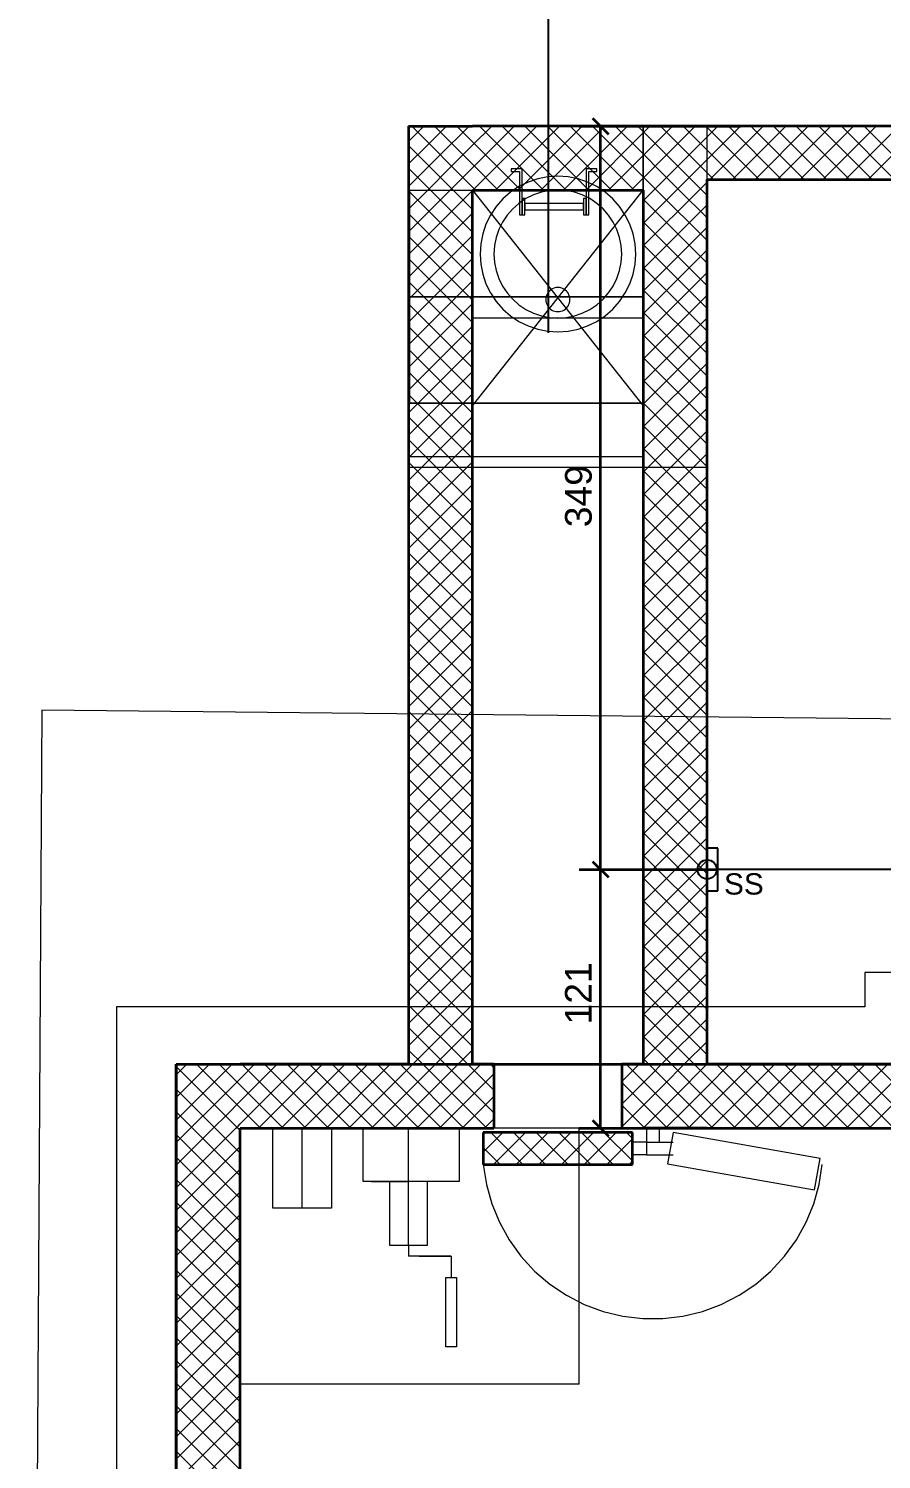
# Model space of a CAD drawing. Extents: x 885 to 2021, y 330 to 1122.
# Drawn here: x 1021.9 to 1101.9, y 712.5 to 846.7 of the extents above; entities that cross this region are included whole.
import ezdxf
from ezdxf.lldxf.tags import DXFTag

# ---------------------------------------------------------------- set-up
doc = ezdxf.new("R2010")
doc.units = 0
doc.layers.get('0').update_dxf_attribs({"lineweight": 25})
for name, color, linetype, lineweight in [('000 Kataster Abbruch', 7, 'Continuous', 25), ('005 Türen_Tore Neu', 7, 'Continuous', 25), ('010 Aussenwände Bauteilschraffuren Neu', 7, 'Continuous', 25), ('010 Aussenwände Neu', 7, 'Continuous', 25), ('010 Fenster Neu', 7, 'Continuous', 25), ('015 Innenwände Bauteilschraffuren Neu', 7, 'Continuous', 25), ('015 Innenwände Neu', 7, 'Continuous', 25), ('027 Oberhalb Neu', 7, 'Continuous', 25), ('080 Raum Innen Kontur Neu', 7, 'Continuous', 25), ('200 Schnittlinien', 7, 'Continuous', 25), ('255 Plangrafiken Neu', 7, 'Continuous', 25)]:
    doc.layers.add(name, color=color, linetype=linetype, lineweight=lineweight)
for name, color, linetype, lineweight, true_color in [('S_Regenwasser_Einlage@DELETE-EINSTRICH', 7, 'fein_strichliert', 25, 0x0066cc), ('S_Schmutzwasser_Einlage', 7, 'fein_strichliert', 25, 0xcc6600), ('S_T_Mass_Einlage', 7, 'Continuous', 35, 0x0080ff), ('S_Text_Einlage', 7, 'Continuous', 25, 0x99ff99)]:
    doc.layers.add(name, color=color, linetype=linetype, lineweight=lineweight, true_color=true_color)
doc.styles.get("Standard").update_dxf_attribs({"font": 'arial.ttf'})
tags = doc.linetypes.add('fein_strichliert', pattern=[4, 1, -2, 1]).pattern_tags.tags
tags[8:9] = [DXFTag(74, 4), DXFTag(75, 0), DXFTag(340, '0'), DXFTag(46, 0.0), DXFTag(50, 0.0), DXFTag(44, 0.0), DXFTag(45, 0.0)]
tags[6:7] = [DXFTag(74, 4), DXFTag(75, 0), DXFTag(340, '0'), DXFTag(46, 0.0), DXFTag(50, 0.0), DXFTag(44, 0.0), DXFTag(45, 0.0)]
tags[4:5] = [DXFTag(74, 4), DXFTag(75, 0), DXFTag(340, '0'), DXFTag(46, 0.0), DXFTag(50, 0.0), DXFTag(44, 0.0), DXFTag(45, 0.0)]
tags = doc.linetypes.add('Strich 1_0.5mm', pattern=[0.0055, 0.005, -0.0005]).pattern_tags.tags
tags[6:7] = [DXFTag(74, 4), DXFTag(75, 0), DXFTag(340, '0'), DXFTag(46, 1.0), DXFTag(50, 0.0), DXFTag(44, 0.0), DXFTag(45, 0.0)]
tags[4:5] = [DXFTag(74, 4), DXFTag(75, 0), DXFTag(340, '0'), DXFTag(46, 1.0), DXFTag(50, 0.0), DXFTag(44, 0.0), DXFTag(45, 0.0)]
tags = doc.linetypes.add('Strich 1_1mm', pattern=[0.002, 0.001, -0.001]).pattern_tags.tags
tags[6:7] = [DXFTag(74, 4), DXFTag(75, 0), DXFTag(340, '0'), DXFTag(46, 1.0), DXFTag(50, 0.0), DXFTag(44, 0.0), DXFTag(45, 0.0)]
tags[4:5] = [DXFTag(74, 4), DXFTag(75, 0), DXFTag(340, '0'), DXFTag(46, 1.0), DXFTag(50, 0.0), DXFTag(44, 0.0), DXFTag(45, 0.0)]
tags = doc.linetypes.add('Strich 2_1mm', pattern=[0.003, 0.002, -0.001]).pattern_tags.tags
tags[6:7] = [DXFTag(74, 4), DXFTag(75, 0), DXFTag(340, '0'), DXFTag(46, 1.0), DXFTag(50, 0.0), DXFTag(44, 0.0), DXFTag(45, 0.0)]
tags[4:5] = [DXFTag(74, 4), DXFTag(75, 0), DXFTag(340, '0'), DXFTag(46, 1.0), DXFTag(50, 0.0), DXFTag(44, 0.0), DXFTag(45, 0.0)]
tags = doc.linetypes.add('Strichpunkt 3_1_1mm Achsen', pattern=[0.005, 0.003, -0.001, 0, -0.001]).pattern_tags.tags
tags[10:11] = [DXFTag(74, 4), DXFTag(75, 0), DXFTag(340, '0'), DXFTag(46, 1.0), DXFTag(50, 0.0), DXFTag(44, 0.0), DXFTag(45, 0.0)]
tags[8:9] = [DXFTag(74, 4), DXFTag(75, 0), DXFTag(340, '0'), DXFTag(46, 1.0), DXFTag(50, 0.0), DXFTag(44, 0.0), DXFTag(45, 0.0)]
tags[6:7] = [DXFTag(74, 4), DXFTag(75, 0), DXFTag(340, '0'), DXFTag(46, 1.0), DXFTag(50, 0.0), DXFTag(44, 0.0), DXFTag(45, 0.0)]
tags[4:5] = [DXFTag(74, 4), DXFTag(75, 0), DXFTag(340, '0'), DXFTag(46, 1.0), DXFTag(50, 0.0), DXFTag(44, 0.0), DXFTag(45, 0.0)]
tags = doc.linetypes.add('Strichpunkt 6_2_2mm Schnitt', pattern=[0.5, 0.3, -0.1, 0, -0.1]).pattern_tags.tags
tags[10:11] = [DXFTag(74, 4), DXFTag(75, 0), DXFTag(340, '0'), DXFTag(46, 1.0), DXFTag(50, 0.0), DXFTag(44, 0.0), DXFTag(45, 0.0)]
tags[8:9] = [DXFTag(74, 4), DXFTag(75, 0), DXFTag(340, '0'), DXFTag(46, 1.0), DXFTag(50, 0.0), DXFTag(44, 0.0), DXFTag(45, 0.0)]
tags[6:7] = [DXFTag(74, 4), DXFTag(75, 0), DXFTag(340, '0'), DXFTag(46, 1.0), DXFTag(50, 0.0), DXFTag(44, 0.0), DXFTag(45, 0.0)]
tags[4:5] = [DXFTag(74, 4), DXFTag(75, 0), DXFTag(340, '0'), DXFTag(46, 1.0), DXFTag(50, 0.0), DXFTag(44, 0.0), DXFTag(45, 0.0)]
tags = doc.linetypes.add('Unsichtbare Linie', pattern='A,0,[1,5773_032 -1.UG1.shx,S=10,R=0,X=0,Y=0],-10,0', length=10).pattern_tags.tags
tags[14:15] = [DXFTag(74, 4), DXFTag(75, 0), DXFTag(340, '0'), DXFTag(46, 1.0), DXFTag(50, 0.0), DXFTag(44, 0.0), DXFTag(45, 0.0)]
tags[12:13] = [DXFTag(74, 4), DXFTag(75, 0), DXFTag(340, '0'), DXFTag(46, 1.0), DXFTag(50, 0.0), DXFTag(44, 0.0), DXFTag(45, 0.0)]

# ---------------------------------------------------------------- blocks, each defined once
blk = doc.blocks.new('Referenz-A0T8DINEAL', base_point=(896.59, 372.19))
at = {"layer": '000 Kataster Abbruch', "color": 0, "linetype": 'Strich 2_1mm', "lineweight": 13, "ltscale": 0.002197}
for p, q in [((1023.16, 782.83), (1021.93, 566.61)), ((1119.41, 781.81), (1023.16, 782.83))]:
    blk.add_line(p, q, dxfattribs=at)
at = {"layer": '005 Türen_Tore Neu', "color": 0, "linetype": 'Strich 2_1mm', "lineweight": 13, "ltscale": 0.0169}
for p, q in [((1041.78, 719.6), (1041.78, 743.6)), ((1073.58, 719.6), (1073.58, 743.6)), ((1073.58, 719.6), (1041.78, 719.6))]:
    blk.add_line(p, q, dxfattribs=at)
at = {"layer": '005 Türen_Tore Neu', "color": 0, "linetype": 'Strichpunkt 3_1_1mm Achsen', "lineweight": 13, "ltscale": 0.0169}
for p, q in [((1044.83, 736.1), (1044.83, 743.6)), ((1050.33, 743.6), (1050.33, 736.1)), ((1053.31, 738.6), (1053.31, 743.6)), ((1062.31, 743.6), (1062.31, 738.6)), ((1062.31, 738.6), (1053.31, 738.6)), ((1054.08, 738.6), (1057.58, 738.6)), ((1055.83, 732.6), (1055.83, 738.6)), ((1059.33, 738.6), (1059.33, 732.6)), ((1050.33, 736.1), (1044.83, 736.1)), ((1059.33, 732.6), (1055.83, 732.6)), ((1057.58, 732.6), (1057.58, 731.6)), ((1061.58, 731.6), (1057.58, 731.6)), ((1058.56, 731.6), (1061.58, 731.6)), ((1061.58, 731.6), (1061.58, 729.6)), ((1061.08, 729.6), (1062.08, 729.6)), ((1061.08, 723.1), (1061.08, 729.6)), ((1062.08, 729.6), (1062.08, 723.1)), ((1062.08, 723.1), (1061.08, 723.1))]:
    blk.add_line(p, q, dxfattribs=at)
at = {"layer": '005 Türen_Tore Neu', "color": 0, "lineweight": 13}
for p, q in [((1047.58, 736.1), (1047.58, 743.6)), ((1057.58, 732.6), (1057.58, 743.6)), ((1079.88, 743.6), (1079.88, 741.1)), ((1081.08, 743.6), (1081.08, 742.3)), ((1079.88, 742.3), (1082.38, 742.3)), ((1082.38, 743.2), (1081.86, 740.25)), ((1096.17, 740.77), (1082.38, 743.2)), ((1079.88, 741.1), (1082.38, 741.1)), ((1081.86, 740.25), (1095.64, 737.82)), ((1095.64, 737.82), (1096.17, 740.77))]:
    blk.add_line(p, q, dxfattribs=at)
at = {"layer": '005 Türen_Tore Neu', "color": 0, "linetype": 'Strich 1_0.5mm', "lineweight": 13, "ltscale": 0.0169}
for p, q in [((1078.58, 743.2), (1064.58, 743.2)), ((1064.58, 743.2), (1064.58, 740.2)), ((1078.58, 740.2), (1078.58, 743.2)), ((1079.88, 742.3), (1078.58, 742.3)), ((1079.88, 741.1), (1078.58, 741.1)), ((1064.58, 740.2), (1078.58, 740.2))]:
    blk.add_line(p, q, dxfattribs=at)
at = {"layer": '005 Türen_Tore Neu', "color": 0, "linetype": 'Strich 1_0.5mm', "lineweight": 13, "ltscale": 0.002197}
for p, q in [((1064.58, 740.2), (1064.87, 738.34)), ((1096.09, 738.34), (1096.38, 740.2)), ((1064.87, 738.34), (1065.37, 736.52)), ((1095.59, 736.52), (1096.09, 738.34)), ((1065.37, 736.52), (1066.09, 734.78)), ((1094.87, 734.78), (1095.59, 736.52)), ((1066.09, 734.78), (1067, 733.13)), ((1093.95, 733.13), (1094.87, 734.78)), ((1067, 733.13), (1068.11, 731.6)), ((1092.85, 731.6), (1093.95, 733.13)), ((1068.11, 731.6), (1069.38, 730.21)), ((1091.57, 730.21), (1092.85, 731.6)), ((1069.38, 730.21), (1070.82, 728.99)), ((1090.14, 728.99), (1091.57, 730.21)), ((1070.82, 728.99), (1072.38, 727.94)), ((1088.57, 727.94), (1090.14, 728.99)), ((1072.38, 727.94), (1074.06, 727.08)), ((1086.9, 727.08), (1088.57, 727.94)), ((1074.06, 727.08), (1075.83, 726.42)), ((1075.83, 726.42), (1077.66, 725.98)), ((1083.29, 725.98), (1085.13, 726.42)), ((1085.13, 726.42), (1086.9, 727.08)), ((1077.66, 725.98), (1079.54, 725.76)), ((1079.54, 725.76), (1081.42, 725.76)), ((1081.42, 725.76), (1083.29, 725.98))]:
    blk.add_line(p, q, dxfattribs=at)
at = {"layer": '010 Aussenwände Bauteilschraffuren Neu', "color": 0, "linetype": 'Continuous', "lineweight": 0, "ltscale": 0.0169}
for p, q in [((1063.58, 831.89), (1057.87, 837.6)), ((1058.29, 836.89), (1059.01, 837.6)), ((1059.35, 835.83), (1061.13, 837.6)), ((1063.58, 834.02), (1059.99, 837.6)), ((1060.41, 834.77), (1063.25, 837.6)), ((1063.58, 836.14), (1062.11, 837.6)), ((1063.58, 835.81), (1065.37, 837.6)), ((1063.58, 833.69), (1067.49, 837.6)), ((1063.61, 831.6), (1069.61, 837.6)), ((1070.23, 831.6), (1064.23, 837.6)), ((1065.73, 831.6), (1071.73, 837.6)), ((1072.36, 831.6), (1066.36, 837.6)), ((1067.86, 831.6), (1073.86, 837.6)), ((1074.48, 831.6), (1068.48, 837.6)), ((1069.98, 831.6), (1075.98, 837.6)), ((1076.6, 831.6), (1070.6, 837.6)), ((1072.1, 831.6), (1078.1, 837.6)), ((1078.72, 831.6), (1072.72, 837.6)), ((1079.58, 832.86), (1074.84, 837.6)), ((1079.58, 834.99), (1076.96, 837.6)), ((1079.58, 837.11), (1079.08, 837.6)), ((1079.58, 836.96), (1080.22, 837.6)), ((1079.58, 834.84), (1082.34, 837.6)), ((1079.58, 832.72), (1084.46, 837.6)), ((1083.39, 835.42), (1081.2, 837.6)), ((1084.45, 836.48), (1083.33, 837.6)), ((1085.51, 837.54), (1085.45, 837.6)), ((1085.58, 837.47), (1085.51, 837.54)), ((1085.58, 836.6), (1086.58, 837.6)), ((1085.58, 834.48), (1088.7, 837.6)), ((1090.45, 832.6), (1085.58, 837.47)), ((1085.83, 832.6), (1090.83, 837.6)), ((1092.57, 832.6), (1087.57, 837.6)), ((1087.95, 832.6), (1092.95, 837.6)), ((1094.69, 832.6), (1089.69, 837.6)), ((1090.07, 832.6), (1095.07, 837.6)), ((1096.81, 832.6), (1091.81, 837.6)), ((1092.19, 832.6), (1097.19, 837.6)), ((1098.93, 832.6), (1093.93, 837.6)), ((1094.31, 832.6), (1099.31, 837.6)), ((1101.05, 832.6), (1096.05, 837.6)), ((1096.43, 832.6), (1101.43, 837.6)), ((1103.17, 832.6), (1098.17, 837.6)), ((1098.55, 832.6), (1103.55, 837.6)), ((1105.3, 832.6), (1100.3, 837.6)), ((1100.68, 832.6), (1105.68, 837.6)), ((1057.58, 836.17), (1058.29, 836.89)), ((1068.11, 831.6), (1063.58, 836.14)), ((1074.22, 831.6), (1079.58, 836.96)), ((1082.33, 834.36), (1079.58, 837.11)), ((1080.58, 831.6), (1085.58, 836.6)), ((1085.58, 835.35), (1084.45, 836.48)), ((1057.58, 834.05), (1059.35, 835.83)), ((1061.75, 831.6), (1057.58, 835.77)), ((1061.47, 833.71), (1063.58, 835.81)), ((1076.34, 831.6), (1079.58, 834.84)), ((1081.27, 833.29), (1079.58, 834.99)), ((1085.58, 833.23), (1083.39, 835.42)), ((1088.33, 832.6), (1085.58, 835.35)), ((1057.58, 831.93), (1060.41, 834.77)), ((1059.63, 831.6), (1057.58, 833.65)), ((1059.37, 831.6), (1061.47, 833.71)), ((1062.53, 832.65), (1063.58, 833.69)), ((1065.99, 831.6), (1063.58, 834.02)), ((1085.08, 831.6), (1082.33, 834.36)), ((1082.7, 831.6), (1085.58, 834.48)), ((1061.49, 831.6), (1062.53, 832.65)), ((1078.46, 831.6), (1079.58, 832.72)), ((1080.21, 832.23), (1079.58, 832.86)), ((1080.84, 831.6), (1080.21, 832.23)), ((1082.96, 831.6), (1081.27, 833.29)), ((1084.83, 831.6), (1085.58, 832.36)), ((1086.2, 832.6), (1085.58, 833.23)), ((1057.58, 829.81), (1059.37, 831.6)), ((1057.58, 827.69), (1061.49, 831.6)), ((1057.58, 825.57), (1063.58, 831.57)), ((1063.58, 825.53), (1057.58, 831.53)), ((1063.58, 827.65), (1059.63, 831.6)), ((1063.58, 829.77), (1061.75, 831.6)), ((1063.87, 831.6), (1063.58, 831.89)), ((1079.58, 830.6), (1080.58, 831.6)), ((1079.58, 828.48), (1082.7, 831.6)), ((1079.58, 826.36), (1084.83, 831.6)), ((1085.58, 826.86), (1080.84, 831.6)), ((1085.58, 828.99), (1082.96, 831.6)), ((1085.58, 831.11), (1085.08, 831.6)), ((1057.58, 823.45), (1063.58, 829.45)), ((1085.58, 824.74), (1079.58, 830.74)), ((1079.58, 824.23), (1085.58, 830.23)), ((1063.58, 823.41), (1057.58, 829.41)), ((1085.58, 822.62), (1079.58, 828.62)), ((1079.58, 822.11), (1085.58, 828.11)), ((1057.58, 821.33), (1063.58, 827.33)), ((1063.58, 821.29), (1057.58, 827.29)), ((1085.58, 820.5), (1079.58, 826.5)), ((1079.58, 819.99), (1085.58, 825.99)), ((1057.58, 819.2), (1063.58, 825.2)), ((1063.58, 819.17), (1057.58, 825.17)), ((1085.58, 818.38), (1079.58, 824.38)), ((1057.58, 817.08), (1063.58, 823.08)), ((1063.58, 817.04), (1057.58, 823.04)), ((1079.58, 817.87), (1085.58, 823.87)), ((1085.58, 816.26), (1079.58, 822.26)), ((1079.58, 815.75), (1085.58, 821.75)), ((1057.58, 814.96), (1063.58, 820.96)), ((1063.58, 814.92), (1057.58, 820.92)), ((1085.58, 814.14), (1079.58, 820.14)), ((1057.58, 812.84), (1063.58, 818.84)), ((1063.58, 812.8), (1057.58, 818.8)), ((1079.58, 813.63), (1085.58, 819.63)), ((1085.58, 812.02), (1079.58, 818.02)), ((1079.58, 811.51), (1085.58, 817.51)), ((1057.58, 810.72), (1063.58, 816.72)), ((1063.58, 810.68), (1057.58, 816.68)), ((1085.58, 809.89), (1079.58, 815.89)), ((1079.58, 809.38), (1085.58, 815.38)), ((1057.58, 808.6), (1063.58, 814.6)), ((1063.58, 808.56), (1057.58, 814.56)), ((1085.58, 807.77), (1079.58, 813.77)), ((1057.58, 806.48), (1063.58, 812.48)), ((1063.58, 806.44), (1057.58, 812.44)), ((1079.58, 807.26), (1085.58, 813.26)), ((1085.58, 805.65), (1079.58, 811.65)), ((1079.58, 805.14), (1085.58, 811.14)), ((1057.58, 804.36), (1063.58, 810.36)), ((1063.58, 804.32), (1057.58, 810.32)), ((1085.58, 803.53), (1079.58, 809.53)), ((1057.58, 802.23), (1063.58, 808.23)), ((1063.58, 802.2), (1057.58, 808.2)), ((1079.58, 803.02), (1085.58, 809.02)), ((1085.58, 801.41), (1079.58, 807.41)), ((1079.58, 800.9), (1085.58, 806.9)), ((1057.58, 800.11), (1063.58, 806.11)), ((1063.58, 800.07), (1057.58, 806.07)), ((1085.58, 799.29), (1079.58, 805.29)), ((1057.58, 797.99), (1063.58, 803.99)), ((1063.58, 797.95), (1057.58, 803.95)), ((1079.58, 798.78), (1085.58, 804.78)), ((1085.58, 797.17), (1079.58, 803.17)), ((1079.58, 796.66), (1085.58, 802.66)), ((1057.58, 795.87), (1063.58, 801.87)), ((1063.58, 795.83), (1057.58, 801.83)), ((1085.58, 795.04), (1079.58, 801.04)), ((1079.58, 794.54), (1085.58, 800.54)), ((1057.58, 793.75), (1063.58, 799.75)), ((1063.58, 793.71), (1057.58, 799.71)), ((1085.58, 792.92), (1079.58, 798.92)), ((1057.58, 791.63), (1063.58, 797.63)), ((1063.58, 791.59), (1057.58, 797.59)), ((1079.58, 792.41), (1085.58, 798.41)), ((1085.58, 790.8), (1079.58, 796.8)), ((1079.58, 790.29), (1085.58, 796.29)), ((1057.58, 789.51), (1063.58, 795.51)), ((1063.58, 789.47), (1057.58, 795.47)), ((1085.58, 788.68), (1079.58, 794.68)), ((1057.58, 787.38), (1063.58, 793.38)), ((1063.58, 787.35), (1057.58, 793.35)), ((1079.58, 788.17), (1085.58, 794.17)), ((1085.58, 786.56), (1079.58, 792.56)), ((1079.58, 786.05), (1085.58, 792.05)), ((1057.58, 785.26), (1063.58, 791.26)), ((1063.58, 785.23), (1057.58, 791.23)), ((1085.58, 784.44), (1079.58, 790.44)), ((1079.58, 783.93), (1085.58, 789.93)), ((1057.58, 783.14), (1063.58, 789.14)), ((1063.58, 783.1), (1057.58, 789.1)), ((1085.58, 782.32), (1079.58, 788.32)), ((1057.58, 781.02), (1063.58, 787.02)), ((1063.58, 780.98), (1057.58, 786.98)), ((1079.58, 781.81), (1085.58, 787.81)), ((1085.58, 780.2), (1079.58, 786.2)), ((1079.58, 779.69), (1085.58, 785.69)), ((1057.58, 778.9), (1063.58, 784.9)), ((1063.58, 778.86), (1057.58, 784.86)), ((1085.58, 778.07), (1079.58, 784.07)), ((1057.58, 776.78), (1063.58, 782.78)), ((1063.58, 776.74), (1057.58, 782.74)), ((1079.58, 777.56), (1085.58, 783.56)), ((1085.58, 775.95), (1079.58, 781.95)), ((1079.58, 775.44), (1085.58, 781.44)), ((1057.58, 774.66), (1063.58, 780.66)), ((1063.58, 774.62), (1057.58, 780.62)), ((1085.58, 773.83), (1079.58, 779.83)), ((1057.58, 772.54), (1063.58, 778.54)), ((1063.58, 772.5), (1057.58, 778.5)), ((1079.58, 773.32), (1085.58, 779.32)), ((1085.58, 771.71), (1079.58, 777.71)), ((1079.58, 771.2), (1085.58, 777.2)), ((1057.58, 770.41), (1063.58, 776.41)), ((1063.58, 770.38), (1057.58, 776.38)), ((1085.58, 769.59), (1079.58, 775.59)), ((1079.58, 769.08), (1085.58, 775.08)), ((1057.58, 768.29), (1063.58, 774.29)), ((1063.58, 768.25), (1057.58, 774.25)), ((1085.58, 767.47), (1079.58, 773.47)), ((1057.58, 766.17), (1063.58, 772.17)), ((1063.58, 766.13), (1057.58, 772.13)), ((1079.58, 766.96), (1085.58, 772.96)), ((1085.58, 765.35), (1079.58, 771.35)), ((1079.58, 764.84), (1085.58, 770.84)), ((1057.58, 764.05), (1063.58, 770.05)), ((1063.58, 764.01), (1057.58, 770.01)), ((1085.58, 763.23), (1079.58, 769.23)), ((1057.58, 761.93), (1063.58, 767.93)), ((1063.58, 761.89), (1057.58, 767.89)), ((1079.58, 762.72), (1085.58, 768.72)), ((1085.58, 761.1), (1079.58, 767.1)), ((1079.58, 760.59), (1085.58, 766.59)), ((1057.58, 759.81), (1063.58, 765.81)), ((1063.58, 759.77), (1057.58, 765.77)), ((1057.58, 757.69), (1063.58, 763.69)), ((1085.58, 758.98), (1079.58, 764.98)), ((1079.58, 758.47), (1085.58, 764.47)), ((1063.58, 757.65), (1057.58, 763.65)), ((1085.58, 756.86), (1079.58, 762.86)), ((1079.58, 756.35), (1085.58, 762.35)), ((1057.58, 755.56), (1063.58, 761.56)), ((1063.58, 755.53), (1057.58, 761.53)), ((1085.58, 754.74), (1079.58, 760.74)), ((1079.58, 754.23), (1085.58, 760.23)), ((1057.58, 753.44), (1063.58, 759.44)), ((1063.58, 753.41), (1057.58, 759.41)), ((1085.58, 752.62), (1079.58, 758.62)), ((1057.58, 751.32), (1063.58, 757.32)), ((1063.58, 751.28), (1057.58, 757.28)), ((1079.58, 752.11), (1085.58, 758.11)), ((1085.58, 750.5), (1079.58, 756.5)), ((1079.58, 749.99), (1085.58, 755.99)), ((1063.14, 749.6), (1057.58, 755.16)), ((1057.98, 749.6), (1063.58, 755.2)), ((1084.35, 749.6), (1079.58, 754.38)), ((1061.02, 749.6), (1057.58, 753.04)), ((1060.1, 749.6), (1063.58, 753.08)), ((1081.31, 749.6), (1085.58, 753.87)), ((1082.23, 749.6), (1079.58, 752.25)), ((1083.44, 749.6), (1085.58, 751.74)), ((1058.9, 749.6), (1057.58, 750.92)), ((1062.22, 749.6), (1063.58, 750.96)), ((1041.56, 743.6), (1035.78, 749.39)), ((1035.78, 748.61), (1036.27, 749.11)), ((1036.27, 749.11), (1036.77, 749.6)), ((1037.33, 748.05), (1038.89, 749.6)), ((1041.78, 745.51), (1037.68, 749.6)), ((1038.39, 746.99), (1041.01, 749.6)), ((1041.78, 747.63), (1039.8, 749.6)), ((1041.78, 748.25), (1043.13, 749.6)), ((1041.78, 746.13), (1045.25, 749.6)), ((1041.78, 744.01), (1047.37, 749.6)), ((1047.93, 743.6), (1041.93, 749.6)), ((1043.5, 743.6), (1049.5, 749.6)), ((1050.05, 743.6), (1044.05, 749.6)), ((1045.62, 743.6), (1051.62, 749.6)), ((1052.17, 743.6), (1046.17, 749.6)), ((1047.74, 743.6), (1053.74, 749.6)), ((1054.29, 743.6), (1048.29, 749.6)), ((1049.86, 743.6), (1055.86, 749.6)), ((1056.41, 743.6), (1050.41, 749.6)), ((1051.98, 743.6), (1057.98, 749.6)), ((1058.53, 743.6), (1052.53, 749.6)), ((1054.1, 743.6), (1060.1, 749.6)), ((1060.65, 743.6), (1054.65, 749.6)), ((1056.22, 743.6), (1062.22, 749.6)), ((1062.77, 743.6), (1056.77, 749.6)), ((1058.34, 743.6), (1064.34, 749.6)), ((1064.9, 743.6), (1058.9, 749.6)), ((1065.58, 745.04), (1061.02, 749.6)), ((1065.58, 747.16), (1063.14, 749.6)), ((1065.58, 749.28), (1065.26, 749.6)), ((1077.58, 747.99), (1079.19, 749.6)), ((1079.58, 748.01), (1077.99, 749.6)), ((1080.11, 749.6), (1079.58, 750.13)), ((1085.58, 744.13), (1080.11, 749.6)), ((1080.45, 748.73), (1081.31, 749.6)), ((1081.51, 747.67), (1083.44, 749.6)), ((1085.58, 746.25), (1082.23, 749.6)), ((1082.57, 746.61), (1085.56, 749.6)), ((1085.58, 748.38), (1084.35, 749.6)), ((1085.56, 749.6), (1085.58, 749.62)), ((1035.78, 746.49), (1037.33, 748.05)), ((1039.45, 745.93), (1041.78, 748.25)), ((1045.8, 743.6), (1041.78, 747.63)), ((1060.47, 743.6), (1065.58, 748.72)), ((1079.58, 745.89), (1077.58, 747.89)), ((1077.58, 745.87), (1079.58, 747.87)), ((1079.58, 747.87), (1080.45, 748.73)), ((1083.99, 743.6), (1079.58, 748.01)), ((1079.58, 745.74), (1081.51, 747.67)), ((1039.44, 743.6), (1035.78, 747.26)), ((1035.78, 744.37), (1038.39, 746.99)), ((1062.59, 743.6), (1065.58, 746.59)), ((1079.58, 743.62), (1082.57, 746.61)), ((1083.63, 745.55), (1085.58, 747.5)), ((1037.32, 743.6), (1035.78, 745.14)), ((1037.13, 743.6), (1039.45, 745.93)), ((1039.25, 743.6), (1040.52, 744.87)), ((1040.52, 744.87), (1041.78, 746.13)), ((1043.68, 743.6), (1041.78, 745.51)), ((1079.58, 743.77), (1077.58, 745.77)), ((1077.58, 743.74), (1079.58, 745.74)), ((1081.87, 743.6), (1079.58, 745.89)), ((1081.68, 743.6), (1083.63, 745.55)), ((1084.69, 744.49), (1085.58, 745.38)), ((1035.78, 742.25), (1037.13, 743.6)), ((1035.78, 740.13), (1039.25, 743.6)), ((1035.78, 738.01), (1041.37, 743.6)), ((1041.78, 739.14), (1037.32, 743.6)), ((1041.78, 741.26), (1039.44, 743.6)), ((1041.37, 743.6), (1041.58, 743.81)), ((1041.78, 743.39), (1041.56, 743.6)), ((1041.58, 743.81), (1041.78, 744.01)), ((1064.71, 743.6), (1065.58, 744.47)), ((1077.62, 743.6), (1077.58, 743.65)), ((1079.56, 743.6), (1079.58, 743.62)), ((1079.74, 743.6), (1079.58, 743.77)), ((1083.8, 743.6), (1084.69, 744.49)), ((1041.78, 737.02), (1035.78, 743.02)), ((1064.58, 741.35), (1066.43, 743.2)), ((1068.3, 740.2), (1065.3, 743.2)), ((1065.55, 740.2), (1068.55, 743.2)), ((1070.42, 740.2), (1067.42, 743.2)), ((1067.67, 740.2), (1070.67, 743.2)), ((1072.54, 740.2), (1069.54, 743.2)), ((1069.79, 740.2), (1072.79, 743.2)), ((1074.66, 740.2), (1071.66, 743.2)), ((1071.91, 740.2), (1074.91, 743.2)), ((1076.78, 740.2), (1073.78, 743.2)), ((1074.04, 740.2), (1077.04, 743.2)), ((1078.58, 740.53), (1075.9, 743.2)), ((1076.16, 740.2), (1078.58, 742.62)), ((1078.58, 742.65), (1078.02, 743.2)), ((1035.78, 735.89), (1041.78, 741.89)), ((1041.78, 734.9), (1035.78, 740.9)), ((1066.17, 740.2), (1064.58, 741.8)), ((1035.78, 733.76), (1041.78, 739.76)), ((1078.28, 740.2), (1078.58, 740.5)), ((1041.78, 732.78), (1035.78, 738.78)), ((1035.78, 731.64), (1041.78, 737.64)), ((1041.78, 730.66), (1035.78, 736.66)), ((1035.78, 729.52), (1041.78, 735.52)), ((1041.78, 728.54), (1035.78, 734.54)), ((1035.78, 727.4), (1041.78, 733.4)), ((1041.78, 726.41), (1035.78, 732.41)), ((1035.78, 725.28), (1041.78, 731.28)), ((1041.78, 724.29), (1035.78, 730.29)), ((1035.78, 723.16), (1041.78, 729.16)), ((1041.78, 722.17), (1035.78, 728.17)), ((1035.78, 721.04), (1041.78, 727.04)), ((1041.78, 720.05), (1035.78, 726.05)), ((1035.78, 718.92), (1041.78, 724.92)), ((1041.78, 717.93), (1035.78, 723.93)), ((1035.78, 716.79), (1041.78, 722.79)), ((1041.78, 715.81), (1035.78, 721.81)), ((1035.78, 714.67), (1041.78, 720.67)), ((1041.78, 713.69), (1035.78, 719.69)), ((1035.78, 712.55), (1041.78, 718.55)), ((1041.78, 711.57), (1035.78, 717.57)), ((1035.78, 710.43), (1041.78, 716.43)), ((1041.78, 709.44), (1035.78, 715.44)), ((1035.78, 708.31), (1041.78, 714.31)), ((1041.78, 707.32), (1035.78, 713.32))]:
    blk.add_line(p, q, dxfattribs=at)
at = {"layer": '010 Aussenwände Neu', "color": 0, "lineweight": 35}
for p, q in [((1057.58, 837.6), (1063.58, 837.6)), ((1057.58, 837.6), (1057.58, 749.6)), ((1079.58, 837.6), (1063.58, 837.6)), ((1085.58, 837.6), (1079.58, 837.6)), ((1527.88, 837.6), (1085.58, 837.6)), ((1085.58, 832.6), (1203.78, 832.6)), ((1085.58, 749.6), (1085.58, 832.6)), ((1063.58, 749.6), (1063.58, 831.6)), ((1063.58, 831.6), (1079.58, 831.6)), ((1079.58, 831.6), (1079.58, 749.6)), ((1035.78, 749.6), (1041.78, 749.6)), ((1035.78, 749.6), (1035.78, 476.6)), ((1057.58, 749.6), (1041.78, 749.6)), ((1065.58, 749.6), (1063.58, 749.6)), ((1065.58, 749.6), (1065.58, 743.6)), ((1077.58, 749.6), (1077.58, 743.6)), ((1079.58, 749.6), (1077.58, 749.6)), ((1041.78, 580.6), (1041.78, 743.6)), ((1041.78, 743.6), (1065.58, 743.6)), ((1077.58, 743.6), (1079.58, 743.6)), ((1085.58, 743.6), (1079.58, 743.6)), ((1064.58, 743.2), (1064.58, 740.2)), ((1078.58, 743.2), (1064.58, 743.2)), ((1078.58, 740.2), (1078.58, 743.2)), ((1064.58, 740.2), (1078.58, 740.2))]:
    blk.add_line(p, q, dxfattribs=at)
at = {"layer": '010 Aussenwände Neu', "color": 0, "linetype": 'Strichpunkt 3_1_1mm Achsen', "lineweight": 13, "ltscale": 0.0169}
for p, q in [((1057.58, 837.6), (1057.58, 805.6)), ((1057.58, 837.6), (1063.58, 837.6)), ((1079.58, 837.6), (1063.58, 837.6)), ((1079.58, 837.6), (1079.58, 811.6)), ((1079.58, 837.6), (1079.58, 831.6)), ((1085.58, 811.6), (1085.58, 837.6)), ((1063.58, 811.6), (1063.58, 831.6)), ((1063.58, 831.6), (1079.58, 831.6)), ((1057.58, 811.6), (1079.58, 811.6)), ((1057.58, 749.6), (1057.58, 811.6)), ((1079.58, 811.6), (1063.58, 811.6)), ((1079.58, 811.6), (1079.58, 749.6)), ((1079.58, 805.6), (1079.58, 811.6)), ((1085.58, 805.6), (1085.58, 811.6)), ((1057.58, 805.6), (1063.58, 805.6)), ((1063.58, 805.6), (1079.58, 805.6)), ((1079.58, 749.6), (1057.58, 749.6))]:
    blk.add_line(p, q, dxfattribs=at)
at = {"layer": '010 Aussenwände Neu', "color": 0, "linetype": 'Strich 2_1mm', "lineweight": 13, "ltscale": 0.002197}
for p, q in [((1079.58, 837.6), (1057.58, 837.6)), ((1057.58, 837.6), (1057.58, 806.6)), ((1079.58, 806.6), (1079.58, 837.6)), ((1057.58, 806.6), (1079.58, 806.6))]:
    blk.add_line(p, q, dxfattribs=at)
at = {"layer": '010 Aussenwände Neu', "color": 0, "linetype": 'Unsichtbare Linie', "lineweight": 13, "ltscale": 0.002197}
for p, q in [((1057.58, 837.6), (1057.58, 805.6)), ((1085.58, 837.6), (1057.58, 837.6)), ((1085.58, 805.6), (1085.58, 837.6)), ((1063.58, 819.6), (1063.58, 831.6)), ((1063.58, 831.6), (1079.58, 831.6)), ((1079.58, 831.6), (1079.58, 819.6)), ((1079.58, 819.6), (1063.58, 819.6)), ((1057.58, 805.6), (1085.58, 805.6))]:
    blk.add_line(p, q, dxfattribs=at)
at = {"layer": '010 Aussenwände Neu', "color": 0, "linetype": 'Continuous', "lineweight": 13, "ltscale": 0.0169}
for p, q in [((1067.21, 833.6), (1067.21, 833.35)), ((1068.23, 833.6), (1067.21, 833.6)), ((1068.23, 829.28), (1068.23, 833.6)), ((1074.23, 833.6), (1074.23, 829.28)), ((1075.24, 833.6), (1074.23, 833.6)), ((1075.24, 833.35), (1075.24, 833.6)), ((1067.21, 833.35), (1067.97, 833.35)), ((1067.97, 833.35), (1067.97, 829.28)), ((1074.48, 829.28), (1074.48, 833.35)), ((1074.48, 833.35), (1075.24, 833.35)), ((1068.48, 830.81), (1068.23, 830.81)), ((1068.23, 830.81), (1068.23, 829.28)), ((1068.48, 829.28), (1068.48, 830.81)), ((1074.23, 830.81), (1073.97, 830.81)), ((1073.97, 830.81), (1073.97, 829.28)), ((1074.23, 829.28), (1074.23, 830.81)), ((1068.48, 830.35), (1068.48, 829.75)), ((1073.97, 830.35), (1068.48, 830.35)), ((1068.48, 829.75), (1073.97, 829.75)), ((1073.97, 829.75), (1073.97, 830.35)), ((1067.97, 829.28), (1068.23, 829.28)), ((1068.23, 829.28), (1068.48, 829.28)), ((1073.97, 829.28), (1074.23, 829.28)), ((1074.23, 829.28), (1074.48, 829.28))]:
    blk.add_line(p, q, dxfattribs=at)
at = {"layer": '010 Aussenwände Neu', "color": 0, "linetype": 'Strichpunkt 3_1_1mm Achsen', "lineweight": 13, "ltscale": 0.002197}
for p, q in [((1068.78, 832.35), (1067.93, 831.93)), ((1069.69, 832.66), (1068.78, 832.35)), ((1070.63, 832.84), (1069.69, 832.66)), ((1071.58, 832.9), (1070.63, 832.84)), ((1072.53, 832.84), (1071.58, 832.9)), ((1073.47, 832.66), (1072.53, 832.84)), ((1074.37, 832.35), (1073.47, 832.66)), ((1075.23, 831.93), (1074.37, 832.35)), ((1066.42, 830.77), (1065.79, 830.05)), ((1067.13, 831.4), (1066.42, 830.77)), ((1067.93, 831.93), (1067.13, 831.4)), ((1068.58, 830.8), (1067.93, 830.36)), ((1069.28, 831.15), (1068.58, 830.8)), ((1070.03, 831.4), (1069.28, 831.15)), ((1070.8, 831.55), (1070.03, 831.4)), ((1071.58, 831.6), (1070.8, 831.55)), ((1072.36, 831.55), (1071.58, 831.6)), ((1073.13, 831.4), (1072.36, 831.55)), ((1073.87, 831.15), (1073.13, 831.4)), ((1074.58, 830.8), (1073.87, 831.15)), ((1075.23, 830.36), (1074.58, 830.8)), ((1076.02, 831.4), (1075.23, 831.93)), ((1076.74, 830.77), (1076.02, 831.4)), ((1077.37, 830.05), (1076.74, 830.77)), ((1065.79, 830.05), (1065.26, 829.25)), ((1067.34, 829.85), (1066.82, 829.26)), ((1067.93, 830.36), (1067.34, 829.85)), ((1075.82, 829.85), (1075.23, 830.36)), ((1076.34, 829.26), (1075.82, 829.85)), ((1077.9, 829.25), (1077.37, 830.05)), ((1064.83, 828.4), (1064.53, 827.49)), ((1065.26, 829.25), (1064.83, 828.4)), ((1066.38, 828.6), (1066.04, 827.9)), ((1066.82, 829.26), (1066.38, 828.6)), ((1076.77, 828.6), (1076.34, 829.26)), ((1077.12, 827.9), (1076.77, 828.6)), ((1078.32, 828.4), (1077.9, 829.25)), ((1078.63, 827.49), (1078.32, 828.4)), ((1064.53, 827.49), (1064.34, 826.56)), ((1065.78, 827.16), (1065.63, 826.39)), ((1066.04, 827.9), (1065.78, 827.16)), ((1077.37, 827.16), (1077.12, 827.9)), ((1077.53, 826.39), (1077.37, 827.16)), ((1078.82, 826.56), (1078.63, 827.49)), ((1064.34, 826.56), (1064.28, 825.6)), ((1064.28, 825.6), (1064.34, 824.65)), ((1065.63, 826.39), (1065.58, 825.6)), ((1065.58, 825.6), (1065.63, 824.82)), ((1077.58, 825.6), (1077.53, 826.39)), ((1077.53, 824.82), (1077.58, 825.6)), ((1078.88, 825.6), (1078.82, 826.56)), ((1078.82, 824.65), (1078.88, 825.6)), ((1064.34, 824.65), (1064.53, 823.71)), ((1065.63, 824.82), (1065.78, 824.05)), ((1065.78, 824.05), (1066.04, 823.31)), ((1077.12, 823.31), (1077.37, 824.05)), ((1077.37, 824.05), (1077.53, 824.82)), ((1078.63, 823.71), (1078.82, 824.65)), ((1064.53, 823.71), (1064.83, 822.81)), ((1064.83, 822.81), (1065.26, 821.95)), ((1066.04, 823.31), (1066.38, 822.6)), ((1076.77, 822.6), (1077.12, 823.31)), ((1077.9, 821.95), (1078.32, 822.81)), ((1078.32, 822.81), (1078.63, 823.71)), ((1065.26, 821.95), (1065.79, 821.16)), ((1066.38, 822.6), (1066.82, 821.95)), ((1066.82, 821.95), (1067.34, 821.36)), ((1075.82, 821.36), (1076.34, 821.95)), ((1076.34, 821.95), (1076.77, 822.6)), ((1077.37, 821.16), (1077.9, 821.95)), ((1065.79, 821.16), (1066.42, 820.44)), ((1066.42, 820.44), (1067.13, 819.81)), ((1067.34, 821.36), (1067.93, 820.84)), ((1067.93, 820.84), (1068.58, 820.41)), ((1068.58, 820.41), (1069.28, 820.06)), ((1069.28, 820.06), (1070.03, 819.81)), ((1073.13, 819.81), (1073.87, 820.06)), ((1073.87, 820.06), (1074.58, 820.41)), ((1074.58, 820.41), (1075.23, 820.84)), ((1075.23, 820.84), (1075.82, 821.36)), ((1076.02, 819.81), (1076.74, 820.44)), ((1076.74, 820.44), (1077.37, 821.16)), ((1067.13, 819.81), (1067.93, 819.28)), ((1067.93, 819.28), (1068.78, 818.86)), ((1068.78, 818.86), (1069.69, 818.55)), ((1070.03, 819.81), (1070.8, 819.66)), ((1070.8, 819.66), (1071.58, 819.6)), ((1071.58, 819.6), (1072.36, 819.66)), ((1072.36, 819.66), (1073.13, 819.81)), ((1073.47, 818.55), (1074.37, 818.86)), ((1074.37, 818.86), (1075.23, 819.28)), ((1075.23, 819.28), (1076.02, 819.81)), ((1069.69, 818.55), (1070.63, 818.37)), ((1070.63, 818.37), (1071.58, 818.3)), ((1071.58, 818.3), (1072.53, 818.37)), ((1072.53, 818.37), (1073.47, 818.55))]:
    blk.add_line(p, q, dxfattribs=at)
at = {"layer": '010 Aussenwände Neu', "color": 0, "linetype": 'Unsichtbare Linie', "lineweight": 13, "ltscale": 0.0169}
for p, q in [((1057.68, 821.6), (1057.68, 831.6)), ((1057.68, 831.6), (1079.58, 831.6)), ((1079.58, 831.6), (1079.58, 821.6)), ((1057.68, 821.6), (1079.58, 821.6)), ((1057.68, 811.6), (1057.68, 821.6)), ((1079.58, 821.6), (1057.68, 821.6)), ((1079.58, 821.6), (1079.58, 811.6)), ((1057.58, 749.6), (1057.58, 811.6)), ((1057.58, 811.6), (1079.58, 811.6)), ((1079.58, 811.6), (1057.68, 811.6)), ((1079.58, 811.6), (1079.58, 749.6)), ((1079.58, 749.6), (1057.58, 749.6))]:
    blk.add_line(p, q, dxfattribs=at)
at = {"layer": '010 Fenster Neu', "color": 0, "lineweight": 35}
for p, q in [((1065.58, 749.6), (1065.58, 743.6)), ((1077.58, 749.6), (1077.58, 743.6))]:
    blk.add_line(p, q, dxfattribs=at)
at = {"layer": '010 Fenster Neu', "color": 0, "lineweight": 18}
for p, q in [((1077.58, 749.6), (1065.58, 749.6)), ((1077.58, 743.6), (1065.58, 743.6))]:
    blk.add_line(p, q, dxfattribs=at)
at = {"layer": '015 Innenwände Bauteilschraffuren Neu', "color": 0, "linetype": 'Continuous', "lineweight": 0, "ltscale": 0.0169}
for p, q in [((1085.58, 747.5), (1087.68, 749.6)), ((1085.58, 745.38), (1089.8, 749.6)), ((1085.92, 743.6), (1091.92, 749.6)), ((1092.47, 743.6), (1086.47, 749.6)), ((1088.04, 743.6), (1094.04, 749.6)), ((1094.59, 743.6), (1088.59, 749.6)), ((1090.16, 743.6), (1096.16, 749.6)), ((1096.72, 743.6), (1090.72, 749.6)), ((1092.29, 743.6), (1098.29, 749.6)), ((1098.84, 743.6), (1092.84, 749.6)), ((1094.41, 743.6), (1100.41, 749.6)), ((1100.96, 743.6), (1094.96, 749.6)), ((1096.53, 743.6), (1102.53, 749.6)), ((1103.08, 743.6), (1097.08, 749.6)), ((1098.65, 743.6), (1104.65, 749.6)), ((1105.2, 743.6), (1099.2, 749.6)), ((1100.77, 743.6), (1106.77, 749.6)), ((1107.32, 743.6), (1101.32, 749.6)), ((1090.35, 743.6), (1085.58, 748.38)), ((1088.23, 743.6), (1085.58, 746.25)), ((1086.11, 743.6), (1085.58, 744.13))]:
    blk.add_line(p, q, dxfattribs=at)
at = {"layer": '015 Innenwände Neu', "color": 0, "lineweight": 35}
for p, q in [((1137.58, 749.6), (1085.58, 749.6)), ((1085.58, 743.6), (1131.58, 743.6))]:
    blk.add_line(p, q, dxfattribs=at)
at = {"layer": '027 Oberhalb Neu', "color": 0, "linetype": 'Strichpunkt 3_1_1mm Achsen', "lineweight": 13, "ltscale": 0.0169}
for p, q in [((1100.38, 758.2), (1100.38, 755)), ((1597.28, 758.2), (1100.38, 758.2)), ((1100.38, 755), (1030.18, 755)), ((1030.18, 755), (1030.18, 552.6))]:
    blk.add_line(p, q, dxfattribs=at)
at = {"layer": '027 Oberhalb Neu', "color": 0, "linetype": 'Strichpunkt 3_1_1mm Achsen', "lineweight": 35, "ltscale": 0.1225}
for p, q in [((1035.78, 749.6), (1105.18, 749.6)), ((1035.78, 558), (1035.78, 749.6))]:
    blk.add_line(p, q, dxfattribs=at)
at = {"layer": '080 Raum Innen Kontur Neu', "color": 0, "linetype": 'Continuous', "lineweight": 13, "ltscale": 0.0169}
for p, q in [((1085.58, 832.6), (1085.58, 749.6)), ((1203.78, 832.6), (1085.58, 832.6)), ((1085.58, 749.6), (1137.58, 749.6)), ((1041.78, 743.6), (1041.78, 672)), ((1085.58, 743.6), (1041.78, 743.6)), ((1131.58, 743.6), (1085.58, 743.6))]:
    blk.add_line(p, q, dxfattribs=at)
at = {"layer": '200 Schnittlinien', "color": 0, "linetype": 'Strichpunkt 6_2_2mm Schnitt', "lineweight": -2, "ltscale": 0.0625}
blk.add_line((1070.66, 858.2), (1070.66, 818.2), dxfattribs=at)
at = {"layer": '255 Plangrafiken Neu', "color": 0, "linetype": 'Strich 1_1mm', "lineweight": 13, "ltscale": 0.0169}
for p, q in [((1063.58, 831.6), (1079.58, 811.35)), ((1063.58, 811.35), (1079.58, 831.6))]:
    blk.add_line(p, q, dxfattribs=at)
at = {"layer": '255 Plangrafiken Neu', "color": 0, "linetype": 'Continuous', "lineweight": 13, "ltscale": 0.0169}
for p, q in [((1070.46, 821.48), (1070.45, 821.33)), ((1070.49, 821.63), (1070.46, 821.48)), ((1070.53, 821.77), (1070.49, 821.63)), ((1070.6, 821.9), (1070.53, 821.77)), ((1070.68, 822.02), (1070.6, 821.9)), ((1070.78, 822.13), (1070.68, 822.02)), ((1070.89, 822.23), (1070.78, 822.13)), ((1071.01, 822.31), (1070.89, 822.23)), ((1071.15, 822.38), (1071.01, 822.31)), ((1071.29, 822.43), (1071.15, 822.38)), ((1071.43, 822.46), (1071.29, 822.43)), ((1071.58, 822.47), (1071.43, 822.46)), ((1071.73, 822.46), (1071.58, 822.47)), ((1071.87, 822.43), (1071.73, 822.46)), ((1072.01, 822.38), (1071.87, 822.43)), ((1072.14, 822.31), (1072.01, 822.38)), ((1072.27, 822.23), (1072.14, 822.31)), ((1072.38, 822.13), (1072.27, 822.23)), ((1072.48, 822.02), (1072.38, 822.13)), ((1072.56, 821.9), (1072.48, 822.02)), ((1072.62, 821.77), (1072.56, 821.9)), ((1072.67, 821.63), (1072.62, 821.77)), ((1072.7, 821.48), (1072.67, 821.63)), ((1072.71, 821.33), (1072.7, 821.48)), ((1070.45, 821.33), (1070.46, 821.19)), ((1070.46, 821.19), (1070.49, 821.04)), ((1070.49, 821.04), (1070.53, 820.9)), ((1070.53, 820.9), (1070.6, 820.77)), ((1070.6, 820.77), (1070.68, 820.64)), ((1070.68, 820.64), (1070.78, 820.53)), ((1070.78, 820.53), (1070.89, 820.44)), ((1070.89, 820.44), (1071.01, 820.35)), ((1071.01, 820.35), (1071.15, 820.29)), ((1071.15, 820.29), (1071.29, 820.24)), ((1071.29, 820.24), (1071.43, 820.21)), ((1071.43, 820.21), (1071.58, 820.2)), ((1071.58, 820.2), (1071.73, 820.21)), ((1071.73, 820.21), (1071.87, 820.24)), ((1071.87, 820.24), (1072.01, 820.29)), ((1072.01, 820.29), (1072.14, 820.35)), ((1072.14, 820.35), (1072.27, 820.44)), ((1072.27, 820.44), (1072.38, 820.53)), ((1072.38, 820.53), (1072.48, 820.64)), ((1072.48, 820.64), (1072.56, 820.77)), ((1072.56, 820.77), (1072.62, 820.9)), ((1072.62, 820.9), (1072.67, 821.04)), ((1072.67, 821.04), (1072.7, 821.19)), ((1072.7, 821.19), (1072.71, 821.33))]:
    blk.add_line(p, q, dxfattribs=at)
blk = doc.blocks.new('Abwasserleitung-A0T8DINIAL', base_point=(1086.48, 767.88))
at = {"color": 0, "linetype": 'ByBlock', "lineweight": -2, "ltscale": 0.25}
blk.add_line((1311.94, 767.88), (1086.48, 767.88), dxfattribs=at)
blk = doc.blocks.new('Abwassersammelpunkt (Zentrale)-A0T8DIP8AL', base_point=(1084.68, 766.98))
at = {"color": 0, "linetype": 'ByBlock', "lineweight": -2, "ltscale": 0.25}
blk.add_circle((1085.58, 767.88), 0.9, dxfattribs=at)
blk = doc.blocks.new('Maß-A0T8DISAAL', base_point=(1072.24, 742.86))
at = {"color": 0, "linetype": 'ByBlock', "lineweight": -2, "ltscale": 0.35}
for p, q in [((1073.58, 837.6), (1088.7, 837.6)), ((1074.84, 838.35), (1076.32, 836.86)), ((1075.58, 743.6), (1075.58, 837.6)), ((1073.58, 767.88), (1086.48, 767.88)), ((1074.84, 768.62), (1076.32, 767.14)), ((1073.58, 743.6), (1085.58, 743.6)), ((1074.84, 744.35), (1076.32, 742.86))]:
    blk.add_line(p, q, dxfattribs=at)
at = {"color": 0, "linetype": 'ByBlock', "lineweight": -2, "ltscale": 0.35, "char_height": 2.5, "attachment_point": 1, "rotation": 90}
for s, insert in [('{\\fArial;349}', (1072.25, 799.98)), ('{\\fArial;121}', (1072.25, 753.34))]:
    blk.add_mtext(s, dxfattribs=dict(at, insert=insert))
blk = doc.blocks.new('Polygon-A0T8DIT8AL', base_point=(1085.58, 765.88))
at = {"color": 0, "linetype": 'ByBlock', "lineweight": -2, "ltscale": 0.25}
for p, q in [((1085.58, 765.88), (1085.58, 769.88)), ((1086.58, 769.88), (1085.58, 769.88)), ((1086.58, 765.88), (1086.58, 769.88)), ((1085.58, 765.88), (1086.58, 765.88))]:
    blk.add_line(p, q, dxfattribs=at)

msp = doc.modelspace()

# ---------------------------------------------------------------- block references
at = {"color": 8, "lineweight": 25, "ltscale": 0.25, "true_color": 0x808080}
msp.add_blockref('Referenz-A0T8DINEAL', (896.59, 372.19), dxfattribs=at)
at = {"layer": 'S_Regenwasser_Einlage@DELETE-EINSTRICH', "ltscale": 0.25}
for name, p in [('Abwassersammelpunkt (Zentrale)-A0T8DIP8AL', (1084.68, 766.98)), ('Abwasserleitung-A0T8DINIAL', (1086.48, 767.88))]:
    msp.add_blockref(name, p, dxfattribs=at)
at = {"layer": 'S_Schmutzwasser_Einlage', "color": 6, "ltscale": 0.25, "true_color": 0xff00ff}
msp.add_blockref('Polygon-A0T8DIT8AL', (1085.58, 765.88), dxfattribs=at)
at = {"layer": 'S_T_Mass_Einlage', "ltscale": 0.35}
msp.add_blockref('Maß-A0T8DISAAL', (1072.24, 742.86), dxfattribs=at)

# ---------------------------------------------------------------- texts
at = {"layer": 'S_Text_Einlage', "ltscale": 0.25, "insert": (1087.16, 767.52), "char_height": 2, "attachment_point": 1}
msp.add_mtext('{\\fArial;SS}', dxfattribs=at)

doc.saveas('drawing.dxf')
